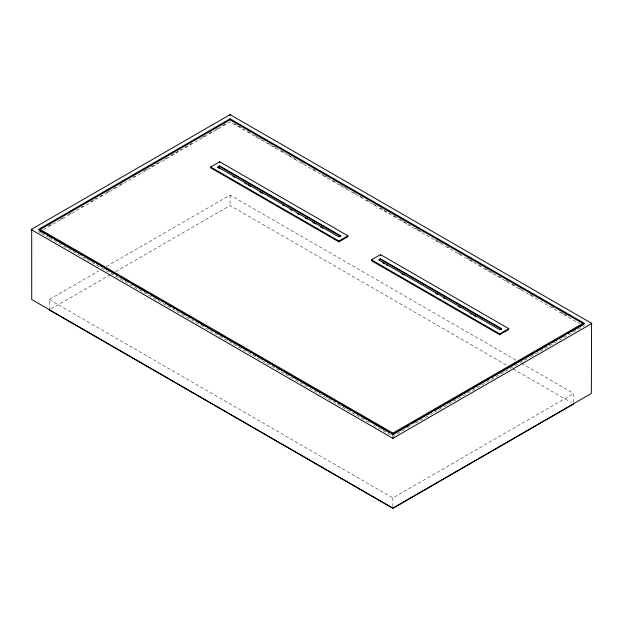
<?xml version="1.0" encoding="UTF-8"?>
<svg xmlns="http://www.w3.org/2000/svg" width="623" height="623" viewBox="0 0 623 623"><rect width="100%" height="100%" fill="white"/><g stroke="black" fill="none" stroke-linecap="round" stroke-linejoin="round"><path stroke-width="0.47" stroke-dasharray="3.12 2.34" d="M48.594 226.102L51.958 224.155M60.361 219.304L62.884 217.848M68.764 214.452L72.128 212.513M81.372 207.179L83.054 206.205M90.615 201.844L96.495 198.441M99.859 196.502L103.216 194.563M106.58 192.624L109.944 190.685M113.3 188.738L116.665 186.799M120.029 184.86L123.385 182.921M133.47 177.096L135.152 176.13M144.396 170.788L147.752 168.849M151.116 166.909L161.201 161.084M164.565 159.145L167.922 157.206M171.286 155.267L174.642 153.328M175.484 152.837L181.371 149.442M184.727 147.503L188.933 145.073M189.774 144.591L192.297 143.134M202.374 137.317L205.738 135.37M209.102 133.431L212.459 131.492M215.823 129.553L219.187 127.614M222.543 125.667L225.908 123.728M43.555 229.638L230.105 121.929L579.437 323.617M49.24 309.974L49.24 299.531L98.87 270.873M106.44 266.504L230.105 195.108L516.49 360.444M50.922 309L110.653 274.517M115.699 271.605L230.105 205.543L507.223 365.537M373.527 425.065L392.895 436.248L406.344 428.484M407.185 427.993L412.231 425.081M415.596 423.142L519.029 363.427M519.87 362.944L529.955 357.119M530.796 356.629L584.615 325.556M49.24 299.531L392.895 497.933L573.76 393.51L573.76 403.953M234.318 123.736L237.682 125.675M238.523 126.165L244.418 129.568M247.783 131.508L251.155 133.454M254.519 135.401L257.883 137.34M258.724 137.831L264.619 141.226M267.991 143.173L272.196 145.603M273.038 146.086L278.092 149.006M281.456 150.953L284.82 152.892M288.192 154.839L292.397 157.269M293.238 157.751L298.292 160.672M301.657 162.611L303.339 163.584M312.598 168.934L315.97 170.873M321.857 174.276L323.547 175.25M324.388 175.733L329.435 178.653M332.807 180.592L336.171 182.539M339.535 184.486L349.635 190.311M353.007 192.258L356.372 194.205M359.736 196.144L363.108 198.091M366.472 200.038L369.844 201.977M373.208 203.923L376.572 205.863M379.944 207.809L383.309 209.756M384.15 210.239L390.045 213.642M393.409 215.589L396.773 217.528M400.145 219.475L403.509 221.414M404.35 221.905L410.245 225.308M415.3 228.22L417.823 229.677M418.664 230.167L421.187 231.624M435.5 239.886L438.024 241.342M438.865 241.825L441.388 243.289M447.283 246.692L448.965 247.658M458.224 253.008L461.596 254.947M467.484 258.35L469.166 259.324M470.007 259.807L475.061 262.727M478.425 264.674L481.797 266.613M485.161 268.56L495.262 274.393M498.634 276.332L501.998 278.279M505.362 280.225L508.734 282.164M512.098 284.111L515.462 286.05M518.834 287.997L522.199 289.944M529.776 294.313L533.14 296.26M551.659 306.952L553.349 307.926M560.918 312.294L563.449 313.758M564.29 314.241L566.813 315.697M521.544 363.365L573.76 393.51M513.118 368.941L571.236 402.497M38.385 231.577L40.908 233.033M41.757 233.524L48.493 237.41M49.334 237.9L370.155 423.126M392.895 435.204L392.895 436.248M392.895 497.933L392.895 508.376M230.105 195.108L230.105 205.543"/><path stroke-width="0.93" d="M392.482 507.831L31.726 299.531L31.695 229.178M591.305 323.158L591.305 323.781M39.226 230.051L230.105 119.842L583.774 324.03M210.652 166.995L219.693 161.778L347.93 235.813L347.93 236.647L338.889 241.872L210.652 167.836L210.652 166.995L338.889 241.039L347.93 235.813M217.848 166.995L219.693 165.936L340.726 235.813L340.726 236.444L219.693 166.559L217.848 167.626L217.848 166.995L338.889 236.88L340.726 235.813M371.44 259.83L380.489 254.612L508.726 328.648L508.726 329.481L499.677 334.707L371.44 260.671L371.44 259.83L499.677 333.873L508.726 328.648M501.523 328.648L380.489 258.771L378.644 259.83L499.677 329.715L501.523 328.648L501.523 329.279L380.489 259.394L379.259 260.103M40.191 231.577L40.191 229.49L392.895 433.117L582.809 323.469L582.809 324.933M393.736 434.091L402.139 429.239M403.813 428.274L409.7 424.878M411.382 423.905L417.262 420.509M418.944 419.536L421.46 418.08M423.142 417.114L424.824 416.141M426.506 415.175L429.029 413.719M430.703 412.745L432.385 411.78M434.067 410.806L444.152 404.981M445.834 404.015L462.64 394.312M464.322 393.339L470.201 389.943M471.884 388.97L474.407 387.522M476.081 386.548L477.763 385.575M479.445 384.609L481.968 383.153M483.65 382.179L485.325 381.214M487.007 380.24L489.53 378.784M491.212 377.818L493.735 376.362M495.41 375.389L497.092 374.415M498.774 373.45L504.653 370.054M506.335 369.081L534.908 352.587M536.59 351.613L542.469 348.218M544.152 347.252L546.675 345.796M548.357 344.823L550.031 343.857M551.713 342.884L554.236 341.427M555.918 340.454L557.593 339.488M559.275 338.515L565.162 335.119M567.678 333.663L569.36 332.698M571.042 331.724L581.968 325.416M393.3 507.831L591.336 393.456L591.577 323.469M573.76 403.953L392.895 508.376L49.24 309.974M229.568 114.936L230.65 114.936M393.432 438.024L392.35 438.024M217.848 167.626L219.53 168.599M232.979 176.364L234.661 177.329M244.746 183.154L246.428 184.128M248.11 185.093L250.633 186.55M259.877 191.892L262.4 193.348M282.569 204.99L284.252 205.964M290.139 209.359L291.821 210.333M297.701 213.728L299.383 214.694M305.262 218.097L306.944 219.062M312.832 222.458L315.355 223.914M320.393 226.827L322.916 228.283M382.849 262.883L384.531 263.856M386.213 264.83L387.888 265.795M401.337 273.559L403.86 275.016M435.804 293.456L437.478 294.43M443.366 297.825L445.048 298.799M458.497 306.563L460.179 307.528M470.264 313.353L471.946 314.327M473.628 315.293L476.143 316.749M40.191 230.954L45.245 233.866M46.927 234.84L52.823 238.243M54.505 239.209L83.124 255.734M84.806 256.707L87.329 258.163M89.019 259.137L94.906 262.54M96.588 263.513L98.278 264.487M99.96 265.453L102.484 266.917M104.166 267.882L106.697 269.346M108.379 270.312L110.061 271.285M111.743 272.259L114.266 273.715M115.956 274.688L117.638 275.662M119.32 276.635L121.843 278.092M123.525 279.065L129.42 282.468M131.103 283.434L147.939 293.16M150.462 294.617L159.722 299.959M161.404 300.932L163.094 301.906M165.617 303.362L171.512 306.765M173.194 307.739L174.876 308.712M176.558 309.678L179.081 311.142M180.771 312.107L186.659 315.511M188.341 316.484L190.872 317.94M192.554 318.914L194.236 319.887M195.918 320.861L198.441 322.317M200.131 323.29L206.018 326.693M207.7 327.659L224.537 337.378M226.227 338.351L236.327 344.184M238.009 345.158L248.11 350.99M249.792 351.964L251.474 352.93M253.156 353.903L255.687 355.359M257.369 356.333L259.051 357.306M260.733 358.28L263.264 359.736M264.946 360.709L270.834 364.112M272.524 365.086L275.047 366.542M276.729 367.515L282.624 370.911M284.306 371.884L290.193 375.287M291.883 376.261L312.925 388.409M314.607 389.383L320.502 392.786M322.184 393.759L324.708 395.216M326.39 396.189L328.08 397.155M329.762 398.128L332.285 399.584M333.967 400.558L335.649 401.531M337.339 402.505L339.862 403.961M341.544 404.934L347.439 408.338M349.121 409.311L351.645 410.767M353.327 411.741L359.222 415.136M360.904 416.109L366.799 419.513M368.481 420.486L389.523 432.635M391.205 433.608L392.895 434.581L392.895 433.117M499.677 333.873L499.677 334.707M380.489 254.612L380.489 255.446M380.489 258.771L380.489 259.394M338.889 241.039L338.889 241.872M219.693 161.778L219.693 162.611M219.693 165.936L219.693 166.559M230.105 114.624L31.15 229.49L392.895 438.335L591.85 323.469L230.105 114.624M230.105 118.798L38.385 229.49L392.895 434.161L584.615 323.469L230.105 118.798"/></g></svg>
